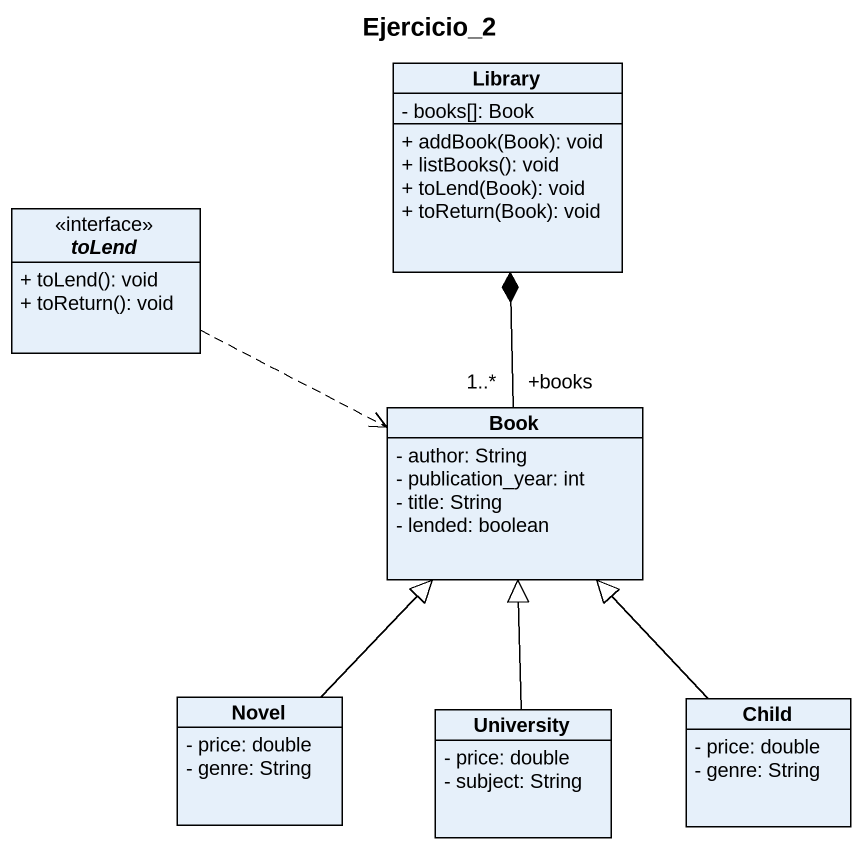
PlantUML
@startuml
title Ejercicio_2
hide circle
hide empty members
skinparam classAttributeIconSize 0
class Library {
  - books[]: Book
  + addBook(Book): void
  + listBooks(): void
  + toLend(Book): void
  + toReturn(Book): void
}
interface toLend <<interface>> {
  + toLend(): void
  + toReturn(): void
}
class Book {
  - author: String
  - publication_year: int
  - title: String
  - lended: boolean
}
class Novel {
  - price: double
  - genre: String
}
class University {
  - price: double
  - subject: String
}
class Child {
  - price: double
  - genre: String
}
toLend .right.> Book
Book "+books\n1..*" -up-* Library
Novel -up-|> Book
University -up-|> Book
Child -up-|> Book
@enduml
